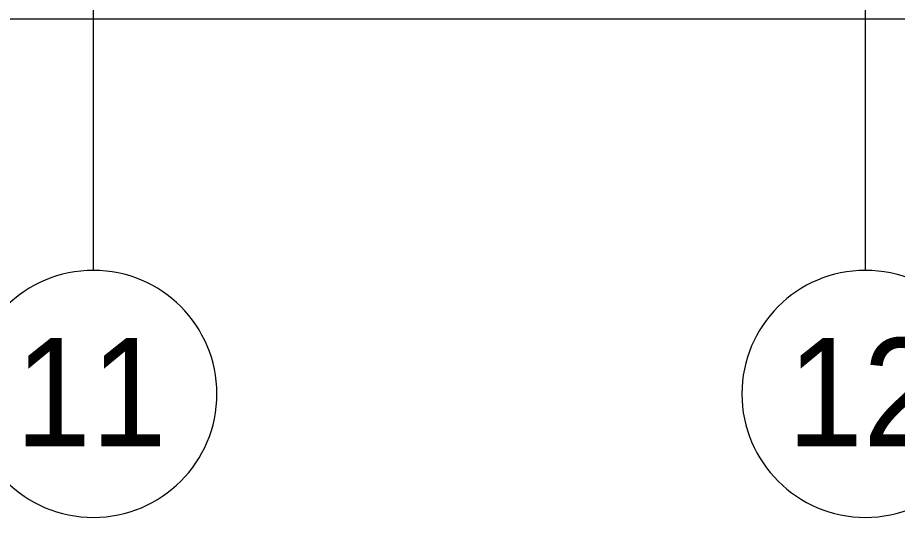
# Model space of a CAD drawing. Header units: millimetres. Extents: x -1113 to 415037, y -3642 to 28069.
# Drawn here: x 32884 to 38582, y -3642 to -405 of the extents above; entities that cross this region are included whole.
import ezdxf

# ---------------------------------------------------------------- set-up
doc = ezdxf.new("R2010")
doc.units = ezdxf.units.MM
for name, color, linetype, lineweight in [('0) Стена 3.93м', 3, 'Continuous', 60), ('A-WALL', 7, 'Continuous', 5), ('Оси', 7, 'Continuous', 9), ('Оси-1', 7, 'Continuous', 20)]:
    doc.layers.add(name, color=color, linetype=linetype, lineweight=lineweight)
doc.styles.add('Arial', font='arial.ttf', dxfattribs={"width": 0.9, "height": 700})

# ---------------------------------------------------------------- blocks, each defined once
blk = doc.blocks.new('Ось сетки - D8-29747960-Объем проектирования 1 этажа')
at = {"layer": 'Оси-1'}
for start, end in [(360, 180), (180, 360)]:
    blk.add_arc((0, 0), 4, start, end, dxfattribs=at)
blk = doc.blocks.new('1floor')
at = {"layer": 'A-WALL'}
blk.add_line((72280, -280), (-290, -280), dxfattribs=at)
at = {"layer": 'Оси'}
for p, q in [((33310, -1906.3), (33310, 3093.7)), ((38310, -1906.3), (38310, 3093.7))]:
    blk.add_line(p, q, dxfattribs=at)
at = {"layer": 'Оси-1', "xscale": 199.9999999999999, "yscale": 199.9999999999999, "zscale": 199.9999999999999}
for p in [(33310, -2706.3), (38310, -2706.3)]:
    blk.add_blockref('Ось сетки - D8-29747960-Объем проектирования 1 этажа', p, dxfattribs=at)
at = {"layer": 'Оси', "char_height": 700, "width": 1212.151, "attachment_point": 1, "style": 'Arial'}
for s, insert in [('12', (37804.8, -2345)), ('11', (32804.8, -2345))]:
    blk.add_mtext(s, dxfattribs=dict(at, insert=insert))

msp = doc.modelspace()

# ---------------------------------------------------------------- block references
at = {"layer": '0) Стена 3.93м'}
msp.add_blockref('1floor', (64.7, -136.1), dxfattribs=at)

doc.saveas('drawing.dxf')
